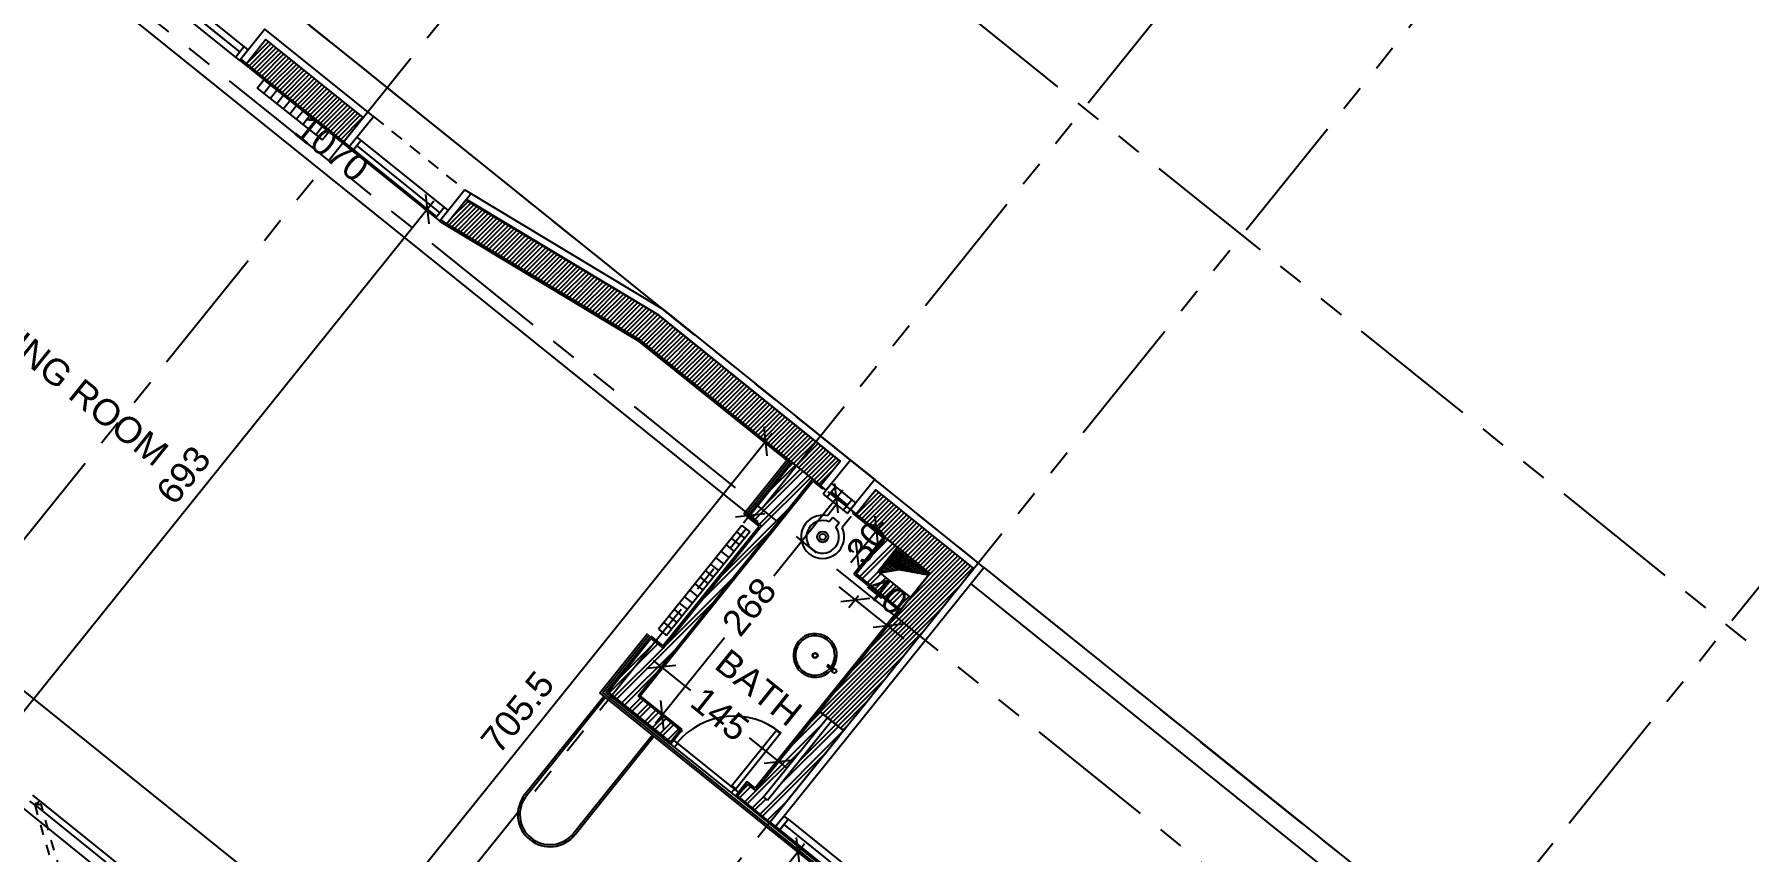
# Model space of a CAD drawing. Extents: x 83 to 143.2, y -2.6 to 70.8.
# Drawn here: x 108.71 to 125.21, y 46.83 to 54.7 of the extents above; entities that cross this region are included whole.
import ezdxf
from ezdxf.enums import TextEntityAlignment as Align

# ---------------------------------------------------------------- set-up
doc = ezdxf.new("R2010")
doc.units = 0
doc.header["$MEASUREMENT"] = 0
doc.header["$PDMODE"] = 3
doc.header["$PDSIZE"] = 0.3
doc.linetypes.add('AXIS_100$0$A-AXIS$0$PHANTOM', pattern=[2.5, 1.25, -0.25, 0.25, -0.25, 0.25, -0.25])
doc.linetypes.add('HIDDEN2', pattern=[0.1875, 0.125, -0.0625])
doc.layers.get('0').update_dxf_attribs({"linetype": 'CONTINUOUS'})
doc.layers.get('DEFPOINTS').update_dxf_attribs({"linetype": 'CONTINUOUS'})
for name, color, linetype in [('04', 4, 'CONTINUOUS'), ('A-ALU', 9, 'CONTINUOUS'), ('A-BALUST', 1, 'CONTINUOUS'), ('a-dim', 3, 'CONTINUOUS'), ('A-DOORS', 1, 'CONTINUOUS'), ('A-FC-PROJECTION', 8, 'HIDDEN2'), ('A-HATCH-CONC', 8, 'CONTINUOUS'), ('A-HATCH-WALL', 8, 'CONTINUOUS'), ('A-NOMENCLATURE', 3, 'CONTINUOUS'), ('A-PLASTER', 8, 'CONTINUOUS'), ('A-PROJ1H', 9, 'HIDDEN2'), ('A-PROJECTION', 9, 'CONTINUOUS'), ('a-revetement', 1, 'CONTINUOUS'), ('a-shaft', 251, 'CONTINUOUS'), ('A-WALL', 4, 'CONTINUOUS'), ('AXIS_100$0$A-AXIS-100', 10, 'AXIS_100$0$A-AXIS$0$PHANTOM'), ('COLUMN', 2, 'CONTINUOUS'), ('DA-SAN', 4, 'CONTINUOUS'), ('S-8TH$0$A-SHAFT 7-8', 8, 'CONTINUOUS'), ('S-8TH$0$A-STR 7-8TH', 2, 'CONTINUOUS'), ('WOOD PANELING', 7, 'CONTINUOUS')]:
    doc.layers.add(name, color=color, linetype=linetype)
doc.styles.add('A100-STEXT', font='ARIAL.TTF', dxfattribs={"height": 0.25})
doc.dimstyles.new('A100-DIM', dxfattribs={"dimtxt": 0.25, "dimasz": 0.2, "dimexe": 0.1, "dimexo": 0.3, "dimgap": 0.1, "dimtad": 1, "dimlfac": 100, "dimrnd": 0.5, "dimdsep": 46, "dimtxsty": 'A100-STEXT', "dimblk1": 'OBLIQUE', "dimblk2": 'OBLIQUE', "dimsah": 1, "dimcen": -0.05, "dimdle": 0.1, "dimclrd": 15, "dimclre": 15, "dimclrt": 256, "dimadec": 0, "dimazin": 0, "dimtfac": 0.28, "dimtix": 1, "dimtmove": 2, "dimatfit": 3, "dimldrblk": 'OBLIQUE', "dimfxl": 0, "dimtolj": 1, "dimarcsym": 0})
pattern_1 = [(45, (-264990.61058, -15176.9885), (-0.066291260736, 0.066291260736), []), (45, (-264990.56639, -15176.9885), (-0.066291260736, 0.066291260736), [])]
pattern_2 = [(45, (91.649424, -3e-10), (-0.022097087, 0.022097087), [])]

# ---------------------------------------------------------------- blocks, each defined once
blk = doc.blocks.new('_OBLIQUE')
at = {"color": 0, "linetype": 'ByBlock'}
blk.add_line((-0.5, -0.5), (0.5, 0.5), dxfattribs=at)
blk = doc.blocks.new('*D51')
at = {"layer": 'a-dim', "color": 15, "lineweight": -2}
for p, q in [((103.876, 52.566), (103.627, 52.258)), ((112.076, 45.591), (103.612, 52.398)), ((112.017, 45.677), (111.936, 45.576))]:
    blk.add_line(p, q, dxfattribs=at)
at = {"layer": 'DEFPOINTS', "color": 0}
for p in [(104.064, 52.8), (103.69, 52.336), (112.205, 45.91)]:
    blk.add_point(p, dxfattribs=at)
at = {"layer": 'a-dim', "color": 15, "lineweight": -2, "xscale": 0.2, "yscale": 0.2, "zscale": 0.2}
for p, rotation in [((103.69, 52.336), 141.193709357094), ((111.999, 45.654), 321.193709357094)]:
    blk.add_blockref('_OBLIQUE', p, dxfattribs=dict(at, rotation=rotation))
at = {"layer": 'a-dim', "insert": (107.987, 49.172), "char_height": 0.25, "attachment_point": 5, "rotation": 321.1937, "style": 'A100-STEXT'}
blk.add_mtext('\\A1;1066', dxfattribs=at)
blk = doc.blocks.new('*D52')
at = {"layer": 'a-dim', "color": 15, "lineweight": -2}
for p, q in [((111.453, 53.851), (112.572, 52.951)), ((112.557, 53.092), (108.089, 47.535)), ((107.11, 48.451), (108.229, 47.551))]:
    blk.add_line(p, q, dxfattribs=at)
at = {"layer": 'DEFPOINTS', "color": 0}
for p in [(111.22, 54.039), (106.877, 48.639), (108.152, 47.613)]:
    blk.add_point(p, dxfattribs=at)
at = {"layer": 'a-dim', "color": 15, "lineweight": -2, "xscale": 0.2, "yscale": 0.2, "zscale": 0.2}
for p, rotation in [((112.494, 53.014), 51.19370936858687), ((108.152, 47.613), 231.1937093685869)]:
    blk.add_blockref('_OBLIQUE', p, dxfattribs=dict(at, rotation=rotation))
at = {"layer": 'a-dim', "insert": (110.146, 50.456), "char_height": 0.25, "attachment_point": 5, "rotation": 51.1937, "style": 'A100-STEXT'}
blk.add_mtext('\\A1;693', dxfattribs=at)
blk = doc.blocks.new('*D63')
at = {"layer": 'a-dim', "color": 15, "lineweight": -2}
for p, q in [((111.265, 45.206), (115.812, 50.859)), ((115.81, 50.732), (115.671, 50.844)), ((111.35, 45.266), (111.25, 45.346))]:
    blk.add_line(p, q, dxfattribs=at)
at = {"layer": 'DEFPOINTS', "color": 0}
for p in [(115.749, 50.781), (116.044, 50.544), (111.584, 45.078)]:
    blk.add_point(p, dxfattribs=at)
at = {"layer": 'a-dim', "color": 15, "lineweight": -2, "xscale": 0.2, "yscale": 0.2, "zscale": 0.2}
for p, rotation in [((115.749, 50.781), 51.19370936546788), ((111.328, 45.284), 231.1937093654679)]:
    blk.add_blockref('_OBLIQUE', p, dxfattribs=dict(at, rotation=rotation))
at = {"layer": 'a-dim', "insert": (113.361, 48.175), "char_height": 0.25, "attachment_point": 5, "rotation": 51.1937, "style": 'A100-STEXT'}
blk.add_mtext('\\A1;705.5', dxfattribs=at)
blk = doc.blocks.new('*D64')
at = {"layer": 'a-dim', "color": 15, "lineweight": -2}
for p, q in [((116.612, 49.255), (116.456, 49.381)), ((116.642, 49.293), (116.549, 49.178)), ((116.924, 49.005), (116.612, 49.255)), ((116.954, 49.042), (116.861, 48.927)), ((116.924, 49.005), (117.08, 48.879))]:
    blk.add_line(p, q, dxfattribs=at)
at = {"layer": 'DEFPOINTS', "color": 0}
for p in [(116.83, 49.527), (116.612, 49.255), (117.142, 49.276)]:
    blk.add_point(p, dxfattribs=at)
at = {"layer": 'a-dim', "color": 15, "lineweight": -2, "xscale": 0.2, "yscale": 0.2, "zscale": 0.2}
for p, rotation in [((116.612, 49.255), 321.1937094119), ((116.924, 49.005), 141.1937094119)]:
    blk.add_blockref('_OBLIQUE', p, dxfattribs=dict(at, rotation=rotation))
at = {"layer": 'a-dim', "insert": (116.911, 49.307), "char_height": 0.25, "attachment_point": 5, "rotation": 321.1937, "style": 'A100-STEXT'}
blk.add_mtext('\\A1;40', dxfattribs=at)
blk = doc.blocks.new('*D65')
at = {"layer": 'a-dim', "color": 15, "lineweight": -2}
for p, q in [((107.125, 56.607), (107.324, 56.854)), ((115.677, 50.007), (107.183, 56.838)), ((115.817, 50.342), (115.536, 49.992))]:
    blk.add_line(p, q, dxfattribs=at)
at = {"layer": 'DEFPOINTS', "color": 0}
for p in [(107.261, 56.776), (106.937, 56.373), (116.005, 50.575)]:
    blk.add_point(p, dxfattribs=at)
at = {"layer": 'a-dim', "color": 15, "lineweight": -2, "xscale": 0.2, "yscale": 0.2, "zscale": 0.2}
for p, rotation in [((107.261, 56.776), 141.1937094118955), ((115.599, 50.07), 321.1937094118954)]:
    blk.add_blockref('_OBLIQUE', p, dxfattribs=dict(at, rotation=rotation))
at = {"layer": 'a-dim', "insert": (111.573, 53.6), "char_height": 0.25, "attachment_point": 5, "rotation": 321.1937, "style": 'A100-STEXT'}
blk.add_mtext('\\A1;1070', dxfattribs=at)
blk = doc.blocks.new('*D70')
at = {"layer": 'a-dim', "color": 15, "lineweight": -2}
for p, q in [((107.741, 47.366), (107.574, 47.159)), ((107.559, 47.299), (112.608, 43.239)), ((112.634, 43.431), (112.467, 43.224))]:
    blk.add_line(p, q, dxfattribs=at)
at = {"layer": 'DEFPOINTS', "color": 0}
for p in [(107.929, 47.6), (112.822, 43.665), (112.53, 43.302)]:
    blk.add_point(p, dxfattribs=at)
at = {"layer": 'a-dim', "color": 15, "lineweight": -2, "xscale": 0.2, "yscale": 0.2, "zscale": 0.2}
for p, rotation in [((107.637, 47.237), 141.1937091495732), ((112.53, 43.302), 321.1937091495732)]:
    blk.add_blockref('_OBLIQUE', p, dxfattribs=dict(at, rotation=rotation))
at = {"layer": 'a-dim', "insert": (110.226, 45.447), "char_height": 0.25, "attachment_point": 5, "rotation": 321.1937, "style": 'A100-STEXT'}
blk.add_mtext('\\A1;628', dxfattribs=at)
blk = doc.blocks.new('*D74')
at = {"layer": 'a-dim', "color": 15, "lineweight": -2}
for p, q in [((114.709, 48.564), (114.807, 48.687)), ((114.667, 48.672), (115.025, 48.384)), ((115.953, 47.638), (115.594, 47.926)), ((115.839, 47.655), (115.937, 47.778))]:
    blk.add_line(p, q, dxfattribs=at)
at = {"layer": 'DEFPOINTS', "color": 0}
for p in [(114.521, 48.33), (115.875, 47.7), (115.651, 47.422)]:
    blk.add_point(p, dxfattribs=at)
at = {"layer": 'a-dim', "color": 15, "lineweight": -2, "xscale": 0.2, "yscale": 0.2, "zscale": 0.2}
for p, rotation in [((114.745, 48.609), 141.1937071960663), ((115.875, 47.7), 321.1937071960663)]:
    blk.add_blockref('_OBLIQUE', p, dxfattribs=dict(at, rotation=rotation))
at = {"layer": 'a-dim', "insert": (115.31, 48.155), "char_height": 0.25, "attachment_point": 5, "rotation": 321.1937, "style": 'A100-STEXT'}
blk.add_mtext('\\A1;145', dxfattribs=at)
blk = doc.blocks.new('*D75')
at = {"layer": 'a-dim', "color": 15, "lineweight": -2}
for p, q in [((115.814, 47.027), (116.139, 46.766)), ((116.124, 46.906), (113.372, 43.485)), ((113.363, 43.621), (113.513, 43.501))]:
    blk.add_line(p, q, dxfattribs=at)
at = {"layer": 'DEFPOINTS', "color": 0}
for p in [(115.58, 47.215), (113.129, 43.809, -0.098), (113.435, 43.563)]:
    blk.add_point(p, dxfattribs=at)
at = {"layer": 'a-dim', "color": 15, "lineweight": -2, "xscale": 0.2, "yscale": 0.2, "zscale": 0.2}
for p, rotation in [((116.061, 46.828), 51.19370935660757), ((113.435, 43.563), 231.1937093566076)]:
    blk.add_blockref('_OBLIQUE', p, dxfattribs=dict(at, rotation=rotation))
at = {"layer": 'a-dim', "insert": (114.571, 45.338), "char_height": 0.25, "attachment_point": 5, "rotation": 51.1937, "style": 'A100-STEXT'}
blk.add_mtext('\\A1;419', dxfattribs=at)
blk = doc.blocks.new('*D76')
at = {"layer": 'a-dim', "color": 15, "lineweight": -2}
for p, q in [((116.493, 50.312), (115.828, 49.484)), ((116.668, 50.043), (116.352, 50.296)), ((114.688, 48.067), (115.353, 48.894)), ((114.949, 47.986), (114.829, 48.082))]:
    blk.add_line(p, q, dxfattribs=at)
at = {"layer": 'DEFPOINTS', "color": 0}
for p in [(116.43, 50.234), (116.901, 49.855), (114.715, 48.174)]:
    blk.add_point(p, dxfattribs=at)
at = {"layer": 'a-dim', "color": 15, "lineweight": -2, "xscale": 0.2, "yscale": 0.2, "zscale": 0.2}
for p, rotation in [((116.43, 50.234), 51.193709365447), ((114.751, 48.145), 231.193709365447)]:
    blk.add_blockref('_OBLIQUE', p, dxfattribs=dict(at, rotation=rotation))
at = {"layer": 'a-dim', "insert": (115.59, 49.189), "char_height": 0.25, "attachment_point": 5, "rotation": 51.1937, "style": 'A100-STEXT'}
blk.add_mtext('\\A1;268', dxfattribs=at)
blk = doc.blocks.new('*D77')
at = {"layer": 'a-dim', "color": 15, "lineweight": -2}
for p, q in [((116.881, 49.999), (116.568, 49.61)), ((116.785, 49.949), (116.74, 49.984)), ((116.597, 49.715), (116.552, 49.75))]:
    blk.add_line(p, q, dxfattribs=at)
at = {"layer": 'DEFPOINTS', "color": 0}
for p in [(116.63, 49.688), (117.018, 49.761), (116.83, 49.527)]:
    blk.add_point(p, dxfattribs=at)
at = {"layer": 'a-dim', "color": 15, "lineweight": -2, "xscale": 0.2, "yscale": 0.2, "zscale": 0.2}
for p, rotation in [((116.818, 49.921), 51.19370937152932), ((116.63, 49.688), 231.1937093715293)]:
    blk.add_blockref('_OBLIQUE', p, dxfattribs=dict(at, rotation=rotation))
at = {"layer": 'a-dim', "insert": (116.724, 49.805), "char_height": 0.25, "attachment_point": 5, "rotation": 51.1937, "style": 'A100-STEXT'}
blk.add_mtext('\\A1;30', dxfattribs=at)
blk = doc.blocks.new('A$C27EE2B71')
at = {"layer": 'A-ALU'}
for p, q in [((19.081, 54.58), (19, 54.479)), ((19.12, 54.548), (19.039, 54.447))]:
    blk.add_line(p, q, dxfattribs=at)
for points in [[(19.12, 54.548), (15.812, 57.209), (15.596, 56.94)], [(19.039, 54.447), (15.832, 57.026), (15.697, 56.858)], [(19.04, 54.529), (18.456, 54.999)]]:
    blk.add_lwpolyline(points, dxfattribs=at)
blk = doc.blocks.new('A$C424D7636')
at = {"layer": 'A-ALU'}
for p, q in [((20.083, 53.607), (20.164, 53.709)), ((20.122, 53.576), (20.203, 53.677)), ((24.733, 50.374), (24.652, 50.273)), ((24.772, 50.343), (24.691, 50.242)), ((24.733, 50.374), (24.967, 50.186)), ((24.652, 50.273), (24.886, 50.085)), ((24.732, 50.292), (24.887, 50.167)), ((24.928, 50.218), (24.847, 50.116)), ((24.967, 50.186), (24.886, 50.085)), ((24.195, 47.073), (28.762, 43.4)), ((24.275, 47.092), (25.078, 46.447)), ((24.316, 47.143), (28.804, 43.533))]:
    blk.add_line(p, q, dxfattribs=at)
for points in [[(20.163, 53.627), (20.965, 52.981)], [(20.164, 53.709), (21.045, 53.001)], [(20.083, 53.607), (20.963, 52.899)], [(21.006, 53.032), (20.924, 52.931)], [(21.045, 53.001), (20.963, 52.899)]]:
    blk.add_lwpolyline(points, dxfattribs=at)
blk.add_lwpolyline([(24.195, 47.073), (24.234, 47.041), (24.316, 47.143), (24.277, 47.174)], close=True, dxfattribs=at)
blk.add_blockref('A$C27EE2B71', (0, 0), dxfattribs=at)
blk = doc.blocks.new('A$C160C272F')
for p, q in [((412, 248), (359, 248)), ((412, 167), (359, 167)), ((530, 299), (394, 299)), ((412, 248), (412, 167)), ((530, 116), (394, 116))]:
    blk.add_line(p, q)
for radius in [52.8, 29.6]:
    blk.add_circle((207, 207), radius)
for radius, start, end in [(208, 26.0416, 333.9583), (157, 14.9552, 345.0448)]:
    blk.add_arc((207, 207), radius, start, end)

msp = doc.modelspace()

# ---------------------------------------------------------------- hatches: boundary and pattern name
at = {"layer": 'A-HATCH-CONC', "ltscale": 4}
h = msp.add_hatch(dxfattribs=at)
h.set_pattern_fill('ANSI31', color=256, scale=0.25, style=0)
h.set_pattern_definition(pattern_2)
h.paths.add_polyline_path([(110.94005, 54.64879), (110.75204, 54.41501), (111.68716, 53.66299), (111.87517, 53.89677)])
at = {"layer": 'A-HATCH-CONC'}
h = msp.add_hatch(dxfattribs=at)
h.set_pattern_fill('ANSI31', color=256, scale=0.25, style=0)
h.set_pattern_definition([(45, (-264990.610583, -15176.988502), (-0.022097086912, 0.022097086912), [])])
h.paths.add_polyline_path([(114.71269, 51.9998), (112.86565, 53.10188), (112.68108, 52.87237), (114.54055, 51.75326), (116.04426, 50.54398), (116.27804, 50.35597), (116.46605, 50.58975)])
h = msp.add_hatch(dxfattribs=at)
h.set_pattern_fill('ANSI31', color=256, scale=0.25, style=0)
h.set_pattern_definition(pattern_2)
h.paths.add_polyline_path([(116.80892, 50.31401), (116.62092, 50.08023), (117.33005, 49.50994), (117.14205, 49.27616), (116.26468, 48.18518), (116.49846, 47.99718), (117.75184, 49.55572)])
at = {"layer": 'A-HATCH-WALL'}
h = msp.add_hatch(dxfattribs=at)
h.set_pattern_fill('ANSI32', color=256, scale=0.25, style=0)
h.set_pattern_definition([(45, (-62.01843, 18.3827), (-0.06629126, 0.06629126), []), (45, (-61.97424, 18.3827), (-0.06629126, 0.06629126), [])])
h.paths.add_polyline_path([(114.23176, 48.36998), (114.34865, 48.27598), (114.76227, 48.7903), (114.64538, 48.8843)])
h.paths.add_polyline_path([(115.59168, 50.061), (115.70857, 49.96699), (116.12218, 50.48131), (116.04426, 50.54398), (116.00529, 50.57531)])
h.paths.add_polyline_path([(116.20011, 50.41864), (116.12218, 50.48131), (114.34865, 48.27598), (114.8318, 47.88743), (114.9258, 48.00432), (114.52058, 48.3302)])
h = msp.add_hatch(dxfattribs=at)
h.set_pattern_fill('ANSI32', color=256, scale=0.25, style=0)
h.set_pattern_definition(pattern_1)
h.paths.add_polyline_path([(116.61944, 49.50395), (117.04804, 49.15927), (117.14205, 49.27616), (116.83034, 49.52684), (117.01834, 49.76062), (116.90145, 49.85462)])
h = msp.add_hatch(dxfattribs=at)
h.set_pattern_fill('ANSI32', color=256, scale=0.25, style=0)
h.set_pattern_definition(pattern_1)
h.paths.add_polyline_path([(115.76742, 47.3275), (115.72845, 47.35883), (116.34261, 48.12252), (116.26468, 48.18518), (115.65052, 47.4215), (115.5726, 47.48417), (115.47859, 47.36728), (115.7903, 47.1166), (116.49846, 47.99718), (116.38157, 48.09118)])
at = {"layer": 'a-shaft'}
h = msp.add_hatch(dxfattribs=at)
h.set_pattern_fill('_USER,_O', color=256, scale=0.02, angle=315, pattern_type=0)
h.set_pattern_definition([(147.3874187384, (49477.796914, -335582.773135), (0.0107791152291, 0.0168466814203), [])])
h.paths.add_polyline_path([(116.84592, 49.5143), (117.03733, 49.5461), (117.31752, 49.49436), (117.0214, 49.7325)])

# ---------------------------------------------------------------- linework, layer by layer
at = {"layer": '04', "color": 11}
for p, q in [((110.856, 54.1808), (110.91844, 54.25891)), ((110.856, 54.1808), (111.4809, 53.68129)), ((110.91844, 54.25891), (111.54334, 53.7594)), ((110.91849, 54.13085), (110.98093, 54.20896)), ((110.98098, 54.0809), (111.04342, 54.15901)), ((111.04347, 54.03094), (111.10591, 54.10906)), ((111.10596, 53.98099), (111.1684, 54.05911)), ((111.16845, 53.93104), (111.23089, 54.00916)), ((111.23094, 53.88109), (111.29338, 53.9592)), ((111.29343, 53.83114), (111.35587, 53.90925)), ((111.35592, 53.78119), (111.41836, 53.8593)), ((111.41841, 53.73124), (111.48085, 53.80935)), ((111.4809, 53.68129), (111.54334, 53.7594)), ((115.51961, 49.97138), (114.71745, 48.97392)), ((115.59754, 49.90871), (114.79537, 48.91125)), ((115.41934, 49.8467), (115.49727, 49.78403)), ((115.46948, 49.90904), (115.5474, 49.84637)), ((115.51961, 49.97138), (115.59754, 49.90871)), ((115.31907, 49.72201), (115.397, 49.65934)), ((115.3692, 49.78436), (115.44713, 49.72169)), ((115.16866, 49.53499), (115.24659, 49.47232)), ((115.2188, 49.59733), (115.29673, 49.53466)), ((115.26893, 49.65967), (115.34686, 49.597)), ((115.01826, 49.34796), (115.09619, 49.2853)), ((115.06839, 49.41031), (115.14632, 49.34764)), ((115.11853, 49.47265), (115.19646, 49.40998)), ((114.91799, 49.22328), (114.99592, 49.16061)), ((114.96812, 49.28562), (115.04605, 49.22295)), ((114.76758, 49.03626), (114.84551, 48.97359)), ((114.81772, 49.0986), (114.89565, 49.03593)), ((114.86785, 49.16094), (114.94578, 49.09827)), ((114.71745, 48.97392), (114.79537, 48.91125))]:
    msp.add_line(p, q, dxfattribs=at)
at = {"layer": 'A-ALU'}
for p, q in [((110.7306, 54.57983), (110.64913, 54.47853)), ((110.76956, 54.5485), (110.68809, 54.44719)), ((111.73231, 53.60743), (111.81378, 53.70873)), ((111.77127, 53.57609), (111.85274, 53.6774)), ((116.38272, 50.37445), (116.30125, 50.27314)), ((116.42169, 50.34311), (116.34022, 50.24181)), ((116.38272, 50.37445), (116.6165, 50.18644)), ((116.30125, 50.27314), (116.53503, 50.08513)), ((116.38095, 50.29246), (116.53681, 50.16712)), ((116.57754, 50.21777), (116.49607, 50.11647)), ((116.6165, 50.18644), (116.53503, 50.08513)), ((115.92455, 47.09205), (116.7272, 46.44656))]:
    msp.add_line(p, q, dxfattribs=at)
for points in [[(110.76956, 54.5485), (107.46156, 57.20879), (107.24535, 56.93995)], [(110.68809, 54.44719), (107.4814, 57.02602), (107.34666, 56.85848)], [(110.68986, 54.52918), (110.10541, 54.9992)], [(111.81201, 53.62675), (112.61466, 52.98126)], [(111.81378, 53.70873), (112.69435, 53.00058)], [(111.73231, 53.60743), (112.61288, 52.89927)], [(112.65539, 53.03191), (112.57392, 52.9306)], [(112.69435, 53.00058), (112.61288, 52.89927)]]:
    msp.add_lwpolyline(points, dxfattribs=at)
msp.add_lwpolyline([(115.84485, 47.07273), (115.88381, 47.0414), (115.96528, 47.14271), (115.92632, 47.17404)], close=True, dxfattribs=at)
at = {"layer": 'A-BALUST'}
msp.add_lwpolyline([(114.75656, 52.05435), (107.66521, 57.75723), (107.10119, 57.05588)], dxfattribs=at)
at = {"layer": 'A-DOORS'}
for p, q in [((113.43197, 47.38345), (114.1934, 48.33026)), ((113.44756, 47.37091), (114.20898, 48.31772)), ((114.66096, 47.95424), (113.89954, 47.00743)), ((114.67655, 47.94171), (113.91512, 46.9949))]:
    msp.add_line(p, q, dxfattribs=at)
for radius in [0.31, 0.29]:
    msp.add_arc((113.67355, 47.18917), radius, 141.193709, 321.193709, dxfattribs=at)
at = {"layer": 'A-FC-PROJECTION', "ltscale": 0.5}
msp.add_lwpolyline([(108.77476, 47.28853), (108.74563, 47.28016), (108.74287, 47.28977), (108.71404, 47.28149), (108.95702, 46.43569), (108.98585, 46.44397), (108.98309, 46.45358), (109.01222, 46.46195)], close=True, dxfattribs=at)
at = {"layer": 'A-PLASTER'}
for p, q in [((112.61288, 52.89927), (112.62228, 52.91096)), ((112.62954, 52.88587), (112.61288, 52.89927)), ((114.53194, 51.74094), (112.62954, 52.88587)), ((115.98421, 50.57302), (114.53194, 51.74094)), ((115.57059, 50.05871), (115.98421, 50.57302)), ((114.54167, 48.33249), (116.2024, 50.39755)), ((116.2024, 50.39755), (116.29591, 50.32235)), ((116.29591, 50.32235), (116.30531, 50.33404)), ((115.68748, 49.9647), (115.57059, 50.05871)), ((116.59364, 50.10216), (116.58424, 50.09047)), ((116.58424, 50.09047), (116.88036, 49.85233)), ((114.75998, 48.81139), (115.68748, 49.9647)), ((116.88036, 49.85233), (116.59835, 49.50166)), ((116.59835, 49.50166), (117.02695, 49.15698)), ((117.02695, 49.15698), (115.64824, 47.44259)), ((114.21067, 48.36769), (114.64309, 48.90539)), ((114.64309, 48.90539), (114.75998, 48.81139)), ((114.83409, 47.86634), (114.21067, 48.36769)), ((114.94689, 48.00661), (114.54167, 48.33249)), ((114.83409, 47.86634), (114.94689, 48.00661)), ((115.57031, 47.50526), (115.4575, 47.36499)), ((115.4575, 47.36499), (116.70434, 46.36229)), ((115.64824, 47.44259), (115.57031, 47.50526))]:
    msp.add_line(p, q, dxfattribs=at)
for points in [[(110.69749, 54.45888), (110.68809, 54.44719), (110.73095, 54.41273), (110.73095, 54.41273), (111.73231, 53.60743), (111.73231, 53.60743)], [(111.73231, 53.60743), (111.73231, 53.60743), (111.74171, 53.61912)]]:
    msp.add_lwpolyline(points, dxfattribs=at)
at = {"layer": 'A-PROJ1H'}
msp.add_line((111.97359, 53.90745), (112.85416, 53.19929), dxfattribs=at)
at = {"layer": 'A-PROJECTION'}
for p, q in [((114.75656, 52.05435), (107.61066, 57.80109)), ((116.56446, 50.60043), (116.79824, 50.41243)), ((117.85026, 49.5664), (122.41677, 45.894)), ((117.72492, 49.41054), (122.29144, 45.73814))]:
    msp.add_line(p, q, dxfattribs=at)
at = {"layer": 'a-revetement'}
for p, q in [((112.85457, 53.19979), (112.62228, 52.91096)), ((112.90911, 53.15593), (112.68108, 52.87237)), ((112.85457, 53.19979), (114.74879, 52.05978)), ((112.62228, 52.91096), (112.63815, 52.8982)), ((112.63815, 52.8982), (112.68108, 52.87237)), ((114.75656, 52.05435), (116.56446, 50.60043)), ((116.56446, 50.60043), (116.33259, 50.3121)), ((116.33259, 50.3121), (116.27804, 50.35597)), ((116.79824, 50.41243), (116.56637, 50.1241)), ((117.85026, 49.5664), (116.79824, 50.41243)), ((116.56637, 50.1241), (116.62092, 50.08023)), ((115.84485, 47.07273), (117.85026, 49.5664)), ((115.7903, 47.1166), (115.84485, 47.07273))]:
    msp.add_line(p, q, dxfattribs=at)
msp.add_lwpolyline([(111.68716, 53.66299), (111.74171, 53.61912), (111.97359, 53.90745), (110.92936, 54.74721), (110.69749, 54.45888), (110.75204, 54.41501)], dxfattribs=at)
at = {"layer": 'a-shaft'}
msp.add_lwpolyline([(117.31752, 49.49436), (117.0214, 49.7325), (116.84592, 49.5143), (117.03733, 49.5461), (117.31752, 49.49436)], dxfattribs=at)
at = {"layer": 'A-WALL'}
for p, q in [((115.59168, 50.061), (116.00529, 50.57531)), ((114.52058, 48.3302), (116.20011, 50.41864)), ((115.70857, 49.96699), (115.59168, 50.061)), ((114.76227, 48.7903), (115.70857, 49.96699)), ((114.76227, 48.7903), (115.70857, 49.96699)), ((116.61944, 49.50395), (116.90145, 49.85462)), ((116.83034, 49.52684), (117.01834, 49.76062)), ((117.01834, 49.76062), (117.33005, 49.50994)), ((116.61944, 49.50395), (117.04804, 49.15927)), ((116.83034, 49.52684), (117.14205, 49.27616)), ((114.23176, 48.36998), (114.64538, 48.8843)), ((114.64538, 48.8843), (114.76227, 48.7903)), ((114.8318, 47.88743), (114.23176, 48.36998)), ((114.9258, 48.00432), (114.52058, 48.3302)), ((115.65052, 47.4215), (116.26468, 48.18518)), ((115.72845, 47.35883), (116.34261, 48.12252)), ((115.76742, 47.3275), (116.38157, 48.09118)), ((114.8318, 47.88743), (114.9258, 48.00432)), ((115.7903, 47.1166), (116.49846, 47.99718)), ((115.47859, 47.36728), (115.5726, 47.48417)), ((115.7903, 47.1166), (115.47859, 47.36728)), ((115.65052, 47.4215), (115.5726, 47.48417)), ((115.76742, 47.3275), (115.72845, 47.35883))]:
    msp.add_line(p, q, dxfattribs=at)
at = {"layer": 'AXIS_100$0$A-AXIS-100'}
for p, q in [((136.09588, 40.09041), (100.30658, 68.87222)), ((100.58375, 39.85624), (122.03515, 66.5304)), ((132.60182, 37.70317), (97.76849, 65.71618)), ((132.99366, 36.23312), (97.20435, 65.01493)), ((104.75284, 36.50345), (126.20424, 63.17761)), ((106.27242, 35.2814), (127.72382, 61.95557)), ((128.79495, 31.01193), (93.00565, 59.79374)), ((110.94803, 31.52127), (132.39943, 58.19543))]:
    msp.add_line(p, q, dxfattribs=at)
at = {"layer": 'COLUMN'}
for p, q in [((112.86565, 53.10188), (114.71269, 51.9998)), ((114.54055, 51.75326), (112.68108, 52.87237)), ((114.71269, 51.9998), (116.46605, 50.58975)), ((116.04426, 50.54398), (114.54055, 51.75326)), ((116.27804, 50.35597), (116.04426, 50.54398)), ((116.27804, 50.35597), (116.46605, 50.58975)), ((116.80892, 50.31401), (116.62092, 50.08023)), ((117.75184, 49.55572), (116.80892, 50.31401)), ((117.33005, 49.50994), (116.62092, 50.08023)), ((116.26468, 48.18518), (117.33005, 49.50994)), ((116.49846, 47.99718), (117.75184, 49.55572)), ((116.49846, 47.99718), (116.26468, 48.18518))]:
    msp.add_line(p, q, dxfattribs=at)
msp.add_lwpolyline([(110.75204, 54.41501), (111.68716, 53.66299), (111.87517, 53.89677), (110.94005, 54.64879), (110.75204, 54.41501)], dxfattribs=at)
at = {"layer": 'DA-SAN'}
for p, q in [((116.39074, 48.57357), (116.34579, 48.60972)), ((116.40328, 48.58915), (116.35832, 48.62531))]:
    msp.add_line(p, q, dxfattribs=at)
for centre, radius in [((116.22471, 48.71992), 0.025), ((116.41051, 48.5705), 0.02)]:
    msp.add_circle(centre, radius, dxfattribs=at)
at = {"layer": 'DA-SAN', "color": 8}
msp.add_circle((116.22471, 48.71992), 0.02, dxfattribs=at)
at = {"layer": 'DA-SAN'}
for centre, radius, start, end in [((116.22471, 48.71992), 0.21, 323.923112, 318.464307), ((116.22471, 48.71992), 0.19, 324.210671, 318.176748), ((116.35098, 48.61838), 0.0101, 43.321717, 239.065702)]:
    msp.add_arc(centre, radius, start, end, dxfattribs=at)
at = {"layer": 'S-8TH$0$A-SHAFT 7-8'}
msp.add_lwpolyline([(117.01834, 49.76062), (116.83034, 49.52684), (117.14205, 49.27616), (117.33005, 49.50994)], close=True, dxfattribs=at)
at = {"layer": 'S-8TH$0$A-STR 7-8TH'}
msp.add_lwpolyline([(110.94005, 54.64879), (110.75204, 54.41501), (111.68716, 53.66299), (111.87517, 53.89677)], close=True, dxfattribs=at)
for points in [[(114.72046, 51.99438), (112.87042, 53.10781), (112.68108, 52.87237), (114.54055, 51.75326), (116.27804, 50.35597), (116.46605, 50.58975), (114.71269, 51.9998)], [(116.49846, 47.99718), (117.75184, 49.55572), (116.80892, 50.31401), (116.62092, 50.08023), (117.33005, 49.50994), (116.26468, 48.18518), (116.49846, 47.99718)]]:
    msp.add_lwpolyline(points, dxfattribs=at)
at = {"layer": 'WOOD PANELING'}
for p, q in [((115.53942, 50.08377), (115.95303, 50.59809)), ((115.555, 50.07124), (115.96862, 50.58556)), ((115.53942, 50.08377), (115.555, 50.07124)), ((114.15444, 48.36159), (114.61192, 48.93046)), ((114.18256, 48.36464), (114.6275, 48.91792)), ((116.6481, 46.35618), (114.15444, 48.36159)), ((116.67622, 46.35924), (114.18256, 48.36464)), ((114.86542, 47.9053), (114.83409, 47.86634)), ((114.83409, 47.86634), (115.4575, 47.36499)), ((115.48884, 47.40395), (114.86542, 47.9053)), ((114.89812, 47.86618), (114.87305, 47.83501)), ((114.89659, 47.88024), (114.89033, 47.87244)), ((114.89659, 47.88024), (114.89033, 47.87244)), ((114.89033, 47.87244), (114.89812, 47.86618)), ((108.69355, 47.37535), (114.05539, 43.06441, -0.11797)), ((115.44361, 47.4275), (115.41854, 47.39632)), ((115.4514, 47.42123), (115.44361, 47.4275)), ((115.45767, 47.42902), (115.4514, 47.42123)), ((115.45767, 47.42902), (115.4514, 47.42123)), ((115.48884, 47.40395), (115.4575, 47.36499)), ((108.71404, 47.28149), (108.66728, 47.31908)), ((108.71404, 47.28149), (108.73284, 47.30487)), ((108.71404, 47.28149), (108.73284, 47.30487)), ((108.71404, 47.28149), (109.39979, 46.73)), ((108.73284, 47.30487), (108.74063, 47.2986)), ((108.74063, 47.2986), (108.75943, 47.32198))]:
    msp.add_line(p, q, dxfattribs=at)
msp.add_lwpolyline([(115.85112, 47.99805), (115.88229, 47.97298), (115.88856, 47.98078), (115.89635, 47.97451), (115.45767, 47.42902), (115.44988, 47.43529), (115.45614, 47.44308), (115.42497, 47.46815)], close=True, dxfattribs=at)
msp.add_arc((115.44457, 47.41735), 0.71731, 50.962602, 139.81105, dxfattribs=at)

# ---------------------------------------------------------------- block references
at = {"layer": 'A-ALU'}
msp.add_blockref('A$C424D7636', (91.64942, 0), dxfattribs=at)
at = {"layer": 'DA-SAN', "xscale": 0.001000000019565072, "yscale": 0.001000000000203727, "zscale": 0.001000000000000001, "rotation": 51.19370789232158}
msp.add_blockref('A$C160C272F', (116.32952, 49.5703), dxfattribs=at)

# ---------------------------------------------------------------- texts
at = {"layer": 'A-NOMENCLATURE', "style": 'A100-STEXT'}
for s, p in [('LIVING ROOM', (109.0401, 51.35248)), ('BATH', (115.6829, 48.41107))]:
    msp.add_text(s, height=0.25, rotation=321.19, dxfattribs=at).set_placement(p, align=Align.MIDDLE)

# ---------------------------------------------------------------- dimensions: what is measured, and where the dimension line sits
at = {"layer": 'a-dim'}
for base, p1, p2, angle, picture, middle in [((107.26085, 56.77571), (116.00529, 50.57531), (106.93702, 56.37304), 321.193709, '*D65', (111.5726, 53.60032)), ((103.69014, 52.33564), (112.20475, 45.91036), (104.06358, 52.8), 321.193709, '*D51', (107.98702, 49.17221)), ((115.74891, 50.7815), (111.584, 45.07757), (116.04426, 50.54398), 231.193709, '*D63', (113.36087, 48.17529)), ((113.43494, 43.56319), (115.5805, 47.21475), (113.12872, 43.80945, -0.09759), 51.193709, '*D75', (114.57051, 45.33848))]:
    dim = msp.add_linear_dim(base=base, p1=p1, p2=p2, angle=angle, dimstyle='A100-DIM', dxfattribs=at)
    dim.commit()
    dim.dimension.update_dxf_attribs({"geometry": picture, "text_midpoint": middle})
for p1, p2, distance, picture, middle in [((111.2196, 54.039), (106.87664, 48.63866), 1.636, '*D52', (110.14554, 50.45628)), ((117.14205, 49.27616), (116.83034, 49.52684), 0.34828, '*D64', (116.91059, 49.30749)), ((107.92884, 47.6), (112.82197, 43.66493), -0.46614, '*D70', (110.22594, 45.44661))]:
    dim = msp.add_aligned_dim(p1=p1, p2=p2, distance=distance, dimstyle='A100-DIM', dxfattribs=at)
    dim.commit()
    dim.dimension.update_dxf_attribs({"geometry": picture, "text_midpoint": middle})
for base, p1, p2, angle, picture, middle, dimtype in [((116.43021, 50.2336), (114.7154, 48.17353), (116.90145, 49.85462), 231.193709, '*D76', (115.59044, 49.18938), 160), ((116.63038, 49.68764), (117.01834, 49.76062), (116.83034, 49.52684), 231.193709, '*D77', (116.72439, 49.80453), 161), ((115.87469, 47.70025), (114.52058, 48.3302), (115.65052, 47.4215), 141.193707, '*D74', (115.30972, 48.1546), 160)]:
    dim = msp.add_linear_dim(base=base, p1=p1, p2=p2, angle=angle, dimstyle='A100-DIM', dxfattribs=at)
    dim.commit()
    dim.dimension.update_dxf_attribs({"geometry": picture, "text_midpoint": middle, "dimtype": dimtype})

doc.saveas('drawing.dxf')
